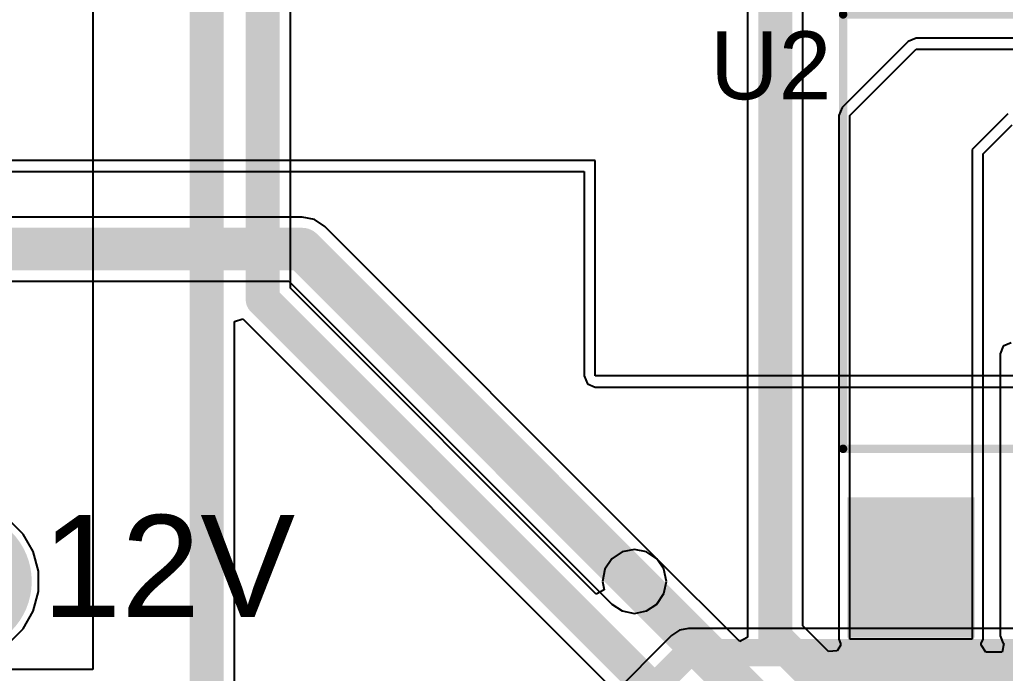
# Model space of a CAD drawing. Header units: millimetres. Extents: x -6.2 to 75.6, y -2 to 69.2.
# Drawn here: x 10.92 to 25.67, y 9.45 to 19.22 of the extents above; entities that cross this region are included whole.
import ezdxf

# ---------------------------------------------------------------- set-up
doc = ezdxf.new("R2010")
doc.units = ezdxf.units.MM
for name, color, linetype in [('BottomLayer', 5, 'Continuous'), ('BottomSolder', 6, 'Continuous'), ('MultiLayer', 9, 'Continuous'), ('PadHoleLayer', 156, 'Continuous'), ('TopLayer', 1, 'Continuous'), ('TopOverlay', 2, 'Continuous'), ('TopPaste', 8, 'Continuous'), ('TopSolder', 216, 'Continuous'), ('ViaHoleLayer', 16, 'Continuous')]:
    doc.layers.add(name, color=color, linetype=linetype)
doc.styles.add('Arial', font='', dxfattribs={"height": 0.2})
doc.styles.get('Arial').set_extended_font_data('Arial')

# ---------------------------------------------------------------- blocks, each defined once
blk = doc.blocks.new('PC817C_37')
at = {"layer": 'TopLayer'}
for points in [[(-4.100068, 2.1699982), (-4.100068, 0.3700018), (-6.100064, 0.3700018), (-6.100064, 2.1699982)], [(6.100064, 2.1699982), (6.100064, 0.3700018), (4.100068, 0.3700018), (4.100068, 2.1699982)], [(-4.100068, -0.3700018), (-4.100068, -2.1699982), (-6.100064, -2.1699982), (-6.100064, -0.3700018)], [(6.100064, -0.3700018), (6.100064, -2.1699982), (4.100068, -2.1699982), (4.100068, -0.3700018)]]:
    blk.add_hatch(color=1, dxfattribs=at).paths.add_polyline_path(points)
at = {"layer": 'TopPaste'}
for points in [[(-4.100068, 2.1699982), (-4.100068, 0.3700018), (-6.100064, 0.3700018), (-6.100064, 2.1699982)], [(6.100064, 2.1699982), (6.100064, 0.3700018), (4.100068, 0.3700018), (4.100068, 2.1699982)], [(-4.100068, -0.3700018), (-4.100068, -2.1699982), (-6.100064, -2.1699982), (-6.100064, -0.3700018)], [(6.100064, -0.3700018), (6.100064, -2.1699982), (4.100068, -2.1699982), (4.100068, -0.3700018)]]:
    blk.add_hatch(color=8, dxfattribs=at).paths.add_polyline_path(points)
at = {"layer": 'TopSolder'}
for points in [[(-4.049268, 2.2207982), (-4.049268, 0.3192018), (-6.150863999999999, 0.3192018), (-6.150863999999999, 2.2207982)], [(6.150863999999999, 2.2207982), (6.150863999999999, 0.3192018), (4.049268, 0.3192018), (4.049268, 2.2207982)], [(-4.049268, -0.3192018), (-4.049268, -2.2207982), (-6.150863999999999, -2.2207982), (-6.150863999999999, -0.3192018)], [(6.150863999999999, -0.3192018), (6.150863999999999, -2.2207982), (4.049268, -2.2207982), (4.049268, -0.3192018)]]:
    blk.add_hatch(color=216, dxfattribs=at).paths.add_polyline_path(points)
at = {"layer": 'TopOverlay'}
for points, const_width in [([(3.324885399999999, 2.3139654), (-3.175, 2.3139654)], 0.127), ([(-3.175, -2.2859492), (-3.175, 2.3139654)], 0.127), ([(3.324885399999999, -2.2859492), (3.324885399999999, 2.3139654)], 0.127), ([(-6.400799999999999, 1.1938), (-6.400799999999999, 1.4478)], 0.2499995), ([(-6.2738, 1.3208), (-6.400799999999999, 1.4478)], 0.2499995), ([(-6.400799999999999, 1.1938), (-6.2738, 1.3208)], 0.2499995), ([(3.324885399999999, -2.2859492), (-3.175, -2.2859492)], 0.127)]:
    blk.add_lwpolyline(points, dxfattribs=dict(at, const_width=const_width))
for points, const_width in [([(-3.20675, 2.3139654, 1), (-3.14325, 2.3139654, 1)], 0.0635), ([(-3.20675, 2.3139654, 1), (-3.14325, 2.3139654, 1)], 0.0635), ([(3.2931354, 2.3139654, 1), (3.3566354, 2.3139654, 1)], 0.0635), ([(3.2931354, 2.3139654, 1), (3.3566354, 2.3139654, 1)], 0.0635), ([(-6.46329924, 1.4478, 1), (-6.338300759999999, 1.4478, 1)], 0.12499848), ([(-6.46329924, 1.4478, 1), (-6.338300759999999, 1.4478, 1)], 0.12499848), ([(-6.33629924, 1.3208, 1), (-6.211300759999999, 1.3208, 1)], 0.12499848), ([(-6.33629924, 1.3208, 1), (-6.211300759999999, 1.3208, 1)], 0.12499848), ([(-6.46329924, 1.1938, 1), (-6.338300759999999, 1.1938, 1)], 0.12499848), ([(-6.46329924, 1.1938, 1), (-6.338300759999999, 1.1938, 1)], 0.12499848), ([(-3.20675, -2.2859492, 1), (-3.14325, -2.2859492, 1)], 0.0635), ([(-3.20675, -2.2859492, 1), (-3.14325, -2.2859492, 1)], 0.0635), ([(3.2931354, -2.2859492, 1), (3.3566354, -2.2859492, 1)], 0.0635), ([(3.2931354, -2.2859492, 1), (3.3566354, -2.2859492, 1)], 0.0635)]:
    blk.add_lwpolyline(points, format="xyb", close=True, dxfattribs=dict(at, const_width=const_width))
blk = doc.blocks.new('KH_HX2_54_03PW_60')
at = {"layer": 'BottomLayer'}
h = blk.add_hatch(color=5, dxfattribs=at)
edge = h.paths.add_edge_path()
edge.add_arc((-2.54, 0), 0.999998, 0, 360)
h = blk.add_hatch(color=5, dxfattribs=at)
edge = h.paths.add_edge_path()
edge.add_arc((0, 0), 0.999998, 0, 360)
h = blk.add_hatch(color=5, dxfattribs=at)
edge = h.paths.add_edge_path()
edge.add_arc((2.54, 0), 0.999998, 0, 360)
at = {"layer": 'BottomSolder'}
h = blk.add_hatch(color=6, dxfattribs=at)
edge = h.paths.add_edge_path()
edge.add_arc((-2.54, 0), 1.050798, 0, 360)
h = blk.add_hatch(color=6, dxfattribs=at)
edge = h.paths.add_edge_path()
edge.add_arc((0, 0), 1.050798, 0, 360)
h = blk.add_hatch(color=6, dxfattribs=at)
edge = h.paths.add_edge_path()
edge.add_arc((2.54, 0), 1.050798, 0, 360)
at = {"layer": 'MultiLayer'}
h = blk.add_hatch(color=9, dxfattribs=at)
edge = h.paths.add_edge_path()
edge.add_arc((-2.54, 0), 0.999998, 0, 360)
h = blk.add_hatch(color=9, dxfattribs=at)
edge = h.paths.add_edge_path()
edge.add_arc((0, 0), 0.999998, 0, 360)
h = blk.add_hatch(color=9, dxfattribs=at)
edge = h.paths.add_edge_path()
edge.add_arc((2.54, 0), 0.999998, 0, 360)
at = {"layer": 'PadHoleLayer'}
h = blk.add_hatch(color=156, dxfattribs=at)
edge = h.paths.add_edge_path()
edge.add_arc((-2.54, 0), 0.5999987999999999, 0, 360)
h = blk.add_hatch(color=156, dxfattribs=at)
edge = h.paths.add_edge_path()
edge.add_arc((0, 0), 0.5999987999999999, 0, 360)
h = blk.add_hatch(color=156, dxfattribs=at)
edge = h.paths.add_edge_path()
edge.add_arc((2.54, 0), 0.5999987999999999, 0, 360)
at = {"layer": 'TopLayer'}
h = blk.add_hatch(color=1, dxfattribs=at)
edge = h.paths.add_edge_path()
edge.add_arc((-2.54, 0), 0.999998, 0, 360)
h = blk.add_hatch(color=1, dxfattribs=at)
edge = h.paths.add_edge_path()
edge.add_arc((0, 0), 0.999998, 0, 360)
h = blk.add_hatch(color=1, dxfattribs=at)
edge = h.paths.add_edge_path()
edge.add_arc((2.54, 0), 0.999998, 0, 360)
at = {"layer": 'TopSolder'}
h = blk.add_hatch(color=216, dxfattribs=at)
edge = h.paths.add_edge_path()
edge.add_arc((-2.54, 0), 1.050798, 0, 360)
h = blk.add_hatch(color=216, dxfattribs=at)
edge = h.paths.add_edge_path()
edge.add_arc((0, 0), 1.050798, 0, 360)
h = blk.add_hatch(color=216, dxfattribs=at)
edge = h.paths.add_edge_path()
edge.add_arc((2.54, 0), 1.050798, 0, 360)
at = {"layer": 'TopOverlay', "const_width": 0.127}
for points in [[(-3.771138, 0), (-3.81, 0)], [(-3.81, -3.1999936), (-3.81, 0)], [(-1.231138, 0), (-1.308862, 0)], [(1.308862, 0), (1.231138, 0)], [(3.81, -3.1999936), (3.81, 0)], [(3.81, -3.1999936), (-3.81, -3.1999936)], [(-3.048, -9.654031999999999), (-3.048, -3.302)], [(-2.0247356, -9.6340676), (-2.0247356, -3.302)], [(-0.508, -9.654031999999999), (-0.508, -3.302)], [(0.5152644, -9.6340676), (0.5152644, -3.302)], [(2.032, -9.654031999999999), (2.032, -3.302)], [(3.0552644, -9.6340676), (3.0552644, -3.302)], [(2.0174966, -5.780303399999999), (0.5007356, -5.780303399999999)], [(-0.5152644, -5.842), (-2.032, -5.842)], [(-0.5152644, -6.322161599999999), (-2.032, -6.322161599999999)], [(2.0174966, -6.260465), (0.5007356, -6.260465)], [(2.0247356, -8.128), (0.508, -8.128)], [(-0.508, -8.1896966), (-2.0247356, -8.1896966)], [(2.0247356, -8.608161599999999), (0.508, -8.608161599999999)], [(-0.508, -8.6698836), (-2.0247356, -8.6698836)], [(-2.367661, -9.976993), (-2.0247356, -9.6340676)], [(0.1723898, -9.976993), (0.5152644, -9.6340676)], [(2.7123898, -9.976993), (3.0552644, -9.6340676)], [(-2.725039, -9.976993), (-3.048, -9.654031999999999)], [(-0.185039, -9.976993), (-0.508, -9.654031999999999)], [(2.354961, -9.976993), (2.032, -9.654031999999999)], [(-2.367661, -9.976993), (-2.725039, -9.976993)], [(-2.5848056, -11.3641378), (-2.5848056, -9.976993)], [(0.1723898, -9.976993), (-0.185039, -9.976993)], [(2.7123898, -9.976993), (2.354961, -9.976993)], [(2.5441656, -11.4048286), (2.5441656, -9.976993)], [(-2.2649434, -11.684), (-2.5848056, -11.3641378)], [(2.2649942, -11.684), (2.5441656, -11.4048286)], [(2.2649942, -11.684), (-2.264918, -11.684)]]:
    blk.add_lwpolyline(points, dxfattribs=at)
at = {"layer": 'TopOverlay', "const_width": 0.0635}
for points in [[(-3.84175, 0, 1), (-3.778249999999999, 0, 1)], [(-3.84175, 0, 1), (-3.778249999999999, 0, 1)], [(-3.802887999999999, 0, 1), (-3.739387999999999, 0, 1)], [(-1.340612, 0, 1), (-1.277112, 0, 1)], [(-1.262888, 0, 1), (-1.199388, 0, 1)], [(1.199388, 0, 1), (1.262888, 0, 1)], [(1.277112, 0, 1), (1.340612, 0, 1)], [(3.778249999999999, 0, 1), (3.84175, 0, 1)], [(-3.84175, -3.1999936, 1), (-3.778249999999999, -3.1999936, 1)], [(-3.84175, -3.1999936, 1), (-3.778249999999999, -3.1999936, 1)], [(-3.07975, -3.302, 1), (-3.01625, -3.302, 1)], [(-2.0564856, -3.302, 1), (-1.9929856, -3.302, 1)], [(-0.5397500000000001, -3.302, 1), (-0.47625, -3.302, 1)], [(0.4835144, -3.302, 1), (0.5470144, -3.302, 1)], [(2.00025, -3.302, 1), (2.06375, -3.302, 1)], [(3.0235144, -3.302, 1), (3.0870144, -3.302, 1)], [(3.778249999999999, -3.1999936, 1), (3.84175, -3.1999936, 1)], [(3.778249999999999, -3.1999936, 1), (3.84175, -3.1999936, 1)], [(0.4689856, -5.780303399999999, 1), (0.5324856, -5.780303399999999, 1)], [(1.9857466, -5.780303399999999, 1), (2.0492466, -5.780303399999999, 1)], [(-2.06375, -5.842, 1), (-2.00025, -5.842, 1)], [(-0.5470144, -5.842, 1), (-0.4835144, -5.842, 1)], [(-2.06375, -6.322161599999999, 1), (-2.00025, -6.322161599999999, 1)], [(-0.5470144, -6.322161599999999, 1), (-0.4835144, -6.322161599999999, 1)], [(0.4689856, -6.260465, 1), (0.5324856, -6.260465, 1)], [(1.9857466, -6.260465, 1), (2.0492466, -6.260465, 1)], [(0.47625, -8.128, 1), (0.5397500000000001, -8.128, 1)], [(1.9929856, -8.128, 1), (2.0564856, -8.128, 1)], [(-2.0564856, -8.1896966, 1), (-1.9929856, -8.1896966, 1)], [(-0.5397500000000001, -8.1896966, 1), (-0.47625, -8.1896966, 1)], [(0.47625, -8.608161599999999, 1), (0.5397500000000001, -8.608161599999999, 1)], [(1.9929856, -8.608161599999999, 1), (2.0564856, -8.608161599999999, 1)], [(-2.0564856, -8.6698836, 1), (-1.9929856, -8.6698836, 1)], [(-0.5397500000000001, -8.6698836, 1), (-0.47625, -8.6698836, 1)], [(-2.0564856, -9.6340676, 1), (-1.9929856, -9.6340676, 1)], [(-2.0564856, -9.6340676, 1), (-1.9929856, -9.6340676, 1)], [(0.4835144, -9.6340676, 1), (0.5470144, -9.6340676, 1)], [(0.4835144, -9.6340676, 1), (0.5470144, -9.6340676, 1)], [(3.0235144, -9.6340676, 1), (3.0870144, -9.6340676, 1)], [(3.0235144, -9.6340676, 1), (3.0870144, -9.6340676, 1)], [(-3.07975, -9.654031999999999, 1), (-3.01625, -9.654031999999999, 1)], [(-3.07975, -9.654031999999999, 1), (-3.01625, -9.654031999999999, 1)], [(-0.5397500000000001, -9.654031999999999, 1), (-0.47625, -9.654031999999999, 1)], [(-0.5397500000000001, -9.654031999999999, 1), (-0.47625, -9.654031999999999, 1)], [(2.00025, -9.654031999999999, 1), (2.06375, -9.654031999999999, 1)], [(2.00025, -9.654031999999999, 1), (2.06375, -9.654031999999999, 1)], [(-2.756789, -9.976993, 1), (-2.693289, -9.976993, 1)], [(-2.756789, -9.976993, 1), (-2.693289, -9.976993, 1)], [(-2.6165556, -9.976993, 1), (-2.5530556, -9.976993, 1)], [(-2.399411, -9.976993, 1), (-2.335911, -9.976993, 1)], [(-2.399411, -9.976993, 1), (-2.335911, -9.976993, 1)], [(-0.216789, -9.976993, 1), (-0.153289, -9.976993, 1)], [(-0.216789, -9.976993, 1), (-0.153289, -9.976993, 1)], [(0.1406398, -9.976993, 1), (0.2041398, -9.976993, 1)], [(0.1406398, -9.976993, 1), (0.2041398, -9.976993, 1)], [(2.323211, -9.976993, 1), (2.386711, -9.976993, 1)], [(2.323211, -9.976993, 1), (2.386711, -9.976993, 1)], [(2.5124156, -9.976993, 1), (2.5759156, -9.976993, 1)], [(2.6806398, -9.976993, 1), (2.7441398, -9.976993, 1)], [(2.6806398, -9.976993, 1), (2.7441398, -9.976993, 1)], [(-2.6165556, -11.3641378, 1), (-2.5530556, -11.3641378, 1)], [(-2.6165556, -11.3641378, 1), (-2.5530556, -11.3641378, 1)], [(2.5124156, -11.4048286, 1), (2.5759156, -11.4048286, 1)], [(2.5124156, -11.4048286, 1), (2.5759156, -11.4048286, 1)], [(-2.2966934, -11.684, 1), (-2.2331934, -11.684, 1)], [(-2.296668, -11.684, 1), (-2.233168, -11.684, 1)], [(2.2332442, -11.684, 1), (2.2967442, -11.684, 1)], [(2.2332442, -11.684, 1), (2.2967442, -11.684, 1)]]:
    blk.add_lwpolyline(points, format="xyb", close=True, dxfattribs=at)

msp = doc.modelspace()

# ---------------------------------------------------------------- hatches: boundary and pattern name
at = {"layer": 'BottomLayer'}
h = msp.add_hatch(color=5, dxfattribs=at)
edge = h.paths.add_edge_path()
edge.add_arc((20.11681016, 10.8204), 0.3048, 0, 360)
at = {"layer": 'TopLayer'}
h = msp.add_hatch(color=1, dxfattribs=at)
edge = h.paths.add_edge_path()
edge.add_arc((20.11681016, 10.8204), 0.3048, 0, 360)
at = {"layer": 'ViaHoleLayer'}
h = msp.add_hatch(color=16, dxfattribs=at)
edge = h.paths.add_edge_path()
edge.add_arc((20.11681016, 10.8204), 0.1524, 0, 360)

# ---------------------------------------------------------------- linework, layer by layer
at = {"layer": 'BottomLayer'}
for p, q in [((19.53261016, 17.1196), (-1.5952343, 17.1196)), ((19.53261016, 13.8938), (19.53261016, 17.1196)), ((2.1059775, 16.95464224), (19.3676524, 16.95464224)), ((19.3676524, 16.95464224), (19.3676524, 13.8938)), ((15.14380766, 16.27250746), (1.98263764, 16.27250746)), ((15.32715502, 16.23603814), (15.14380766, 16.27250746)), ((15.48258524, 16.13218008), (15.32715502, 16.23603814)), ((20.45558774, 11.15918012), (15.48258524, 16.13218008)), ((1.98263764, 15.31429754), (14.94535746, 15.31429754)), ((14.94535746, 15.31429754), (19.77803004, 10.48162242)), ((19.3676524, 13.8938), (19.41596828, 13.77715812)), ((43.53561016, 13.8938), (19.53261016, 13.8938)), ((19.41596828, 13.77715812), (19.53261016, 13.72884224)), ((19.53261016, 13.72884224), (57.16326642, 13.72884224)), ((10.96897476, 11.52798812), (10.75441588, 11.742547)), ((11.1206915, 11.26520988), (10.96897476, 11.52798812)), ((11.19922576, 10.97211674), (11.1206915, 11.26520988)), ((20.55944326, 11.00374736), (20.45558774, 11.15918012)), ((11.19922576, 10.66868326), (11.19922576, 10.97211674)), ((20.59591258, 10.8204), (20.55944326, 11.00374736)), ((20.55944326, 10.63705518), (20.59591258, 10.8204)), ((11.1206915, 10.37559012), (11.19922576, 10.66868326)), ((20.45558774, 10.48162242), (20.55944326, 10.63705518)), ((19.77803004, 10.48162242), (19.9334628, 10.3777669)), ((20.30015498, 10.3777669), (20.45558774, 10.48162242)), ((10.96897476, 10.11281188), (11.1206915, 10.37559012)), ((19.9334628, 10.3777669), (20.11681016, 10.34129758)), ((20.11681016, 10.34129758), (20.30015498, 10.3777669)), ((10.75441588, 9.898253), (10.96897476, 10.11281188)), ((20.7908525, 10.08856758), (20.6732251, 10.0099749)), ((20.9296, 10.11616976), (20.7908525, 10.08856758)), ((20.9296127, 10.11616722), (20.9296, 10.11616976)), ((43.21080257999999, 10.11616722), (20.9296127, 10.11616722)), ((20.6732251, 10.0099749), (18.6158251, 7.9525749))]:
    msp.add_line(p, q, dxfattribs=at)
for points, const_width in [([(0.8302371, 15.7934025), (15.14380766, 15.7934025)], 0.635), ([(15.14380766, 15.7934025), (20.11681016, 10.8204)], 0.635), ([(18.8722, 7.696199999999999), (20.9296, 9.7536)], 0.4064), ([(20.9296, 9.7536), (55.14353208, 9.7536)], 0.4064)]:
    msp.add_lwpolyline(points, dxfattribs=dict(at, const_width=const_width))
for points, const_width in [([(14.98505766, 15.7934025, 1), (15.30255766, 15.7934025, 1)], 0.3175), ([(14.98505766, 15.7934025, 1), (15.30255766, 15.7934025, 1)], 0.3175), ([(19.95806016, 10.8204, 1), (20.27556016, 10.8204, 1)], 0.3175), ([(20.828, 9.7536, 1), (21.0312, 9.7536, 1)], 0.2032), ([(20.828, 9.7536, 1), (21.0312, 9.7536, 1)], 0.2032)]:
    msp.add_lwpolyline(points, format="xyb", close=True, dxfattribs=dict(at, const_width=const_width))
at = {"layer": 'TopLayer'}
for p, q in [((14.96857306, 15.2084278), (14.96857306, 24.5986046)), ((21.81064726, 24.56181016), (21.81064726, 9.98372654)), ((22.63937306, 10.15383796), (22.63937306, 24.39017474)), ((12.01421016, 20.828), (12.01421016, 9.4996)), ((24.21655558, 18.89994188), (23.22595812, 17.90934188)), ((24.3332, 18.94825776), (24.21655558, 18.89994188)), ((28.0129488, 18.94825776), (24.3332, 18.94825776)), ((23.3426, 17.7927), (24.3332, 18.7833)), ((24.3332, 18.7833), (29.00679999999999, 18.7833)), ((23.22595812, 17.90934188), (23.17764224, 17.7927)), ((23.17764224, 17.7927), (23.17764224, 9.9568)), ((23.3426, 9.9568), (23.3426, 17.7927)), ((25.7048, 17.8181), (25.1714, 17.2847)), ((25.33635776, 17.216374), (25.773126, 17.65314224)), ((25.1714, 17.2847), (25.1714, 11.7475)), ((25.33635776, 11.7475), (25.33635776, 17.216374)), ((19.54586134, 10.63113952), (14.96857306, 15.2084278)), ((14.13037306, 14.71101198), (14.25737306, 14.74953616)), ((14.13037306, 9.04241016), (14.13037306, 14.71101198)), ((14.25737306, 14.74953616), (14.261211, 14.74379322)), ((14.261211, 14.74379322), (20.99784726, 8.00715696)), ((25.63896828, 14.34064188), (25.5906524, 14.224)), ((25.75561016, 14.38895776), (25.63896828, 14.34064188)), ((25.5906524, 14.224), (25.5906524, 10.0076)), ((25.1714, 11.7475), (25.1714, 9.9568)), ((25.33635776, 9.9568), (25.33635776, 11.7475)), ((19.9334628, 11.26303564), (19.77803258, 11.15917758)), ((20.11681016, 11.29950496), (19.9334628, 11.26303564)), ((20.30015752, 11.26303564), (20.11681016, 11.29950496)), ((20.45558774, 11.15917758), (20.30015752, 11.26303564)), ((19.77803258, 11.15917758), (19.67417452, 11.00374736)), ((21.6932256, 9.921542259999999), (20.45558774, 11.15917758)), ((19.67417452, 11.00374736), (19.6377052, 10.8204)), ((19.6377052, 10.8204), (19.66290708, 10.69369972)), ((19.66290708, 10.69369972), (19.54586134, 10.63113952)), ((23.02135096, 9.771860059999998), (22.63937306, 10.15383796)), ((21.80733764, 9.98049312), (21.6932256, 9.921542259999999)), ((21.81064726, 9.98372654), (21.80733764, 9.98049312)), ((23.17764224, 9.9568), (23.20461196, 9.89169218)), ((23.20461196, 9.89169218), (23.20460942, 9.876536)), ((25.1714, 9.9568), (23.3426, 9.9568)), ((25.30940836, 9.89174044), (25.33635776, 9.9568)), ((25.3094109, 9.876536), (25.30940836, 9.89174044)), ((25.5906524, 10.0076), (25.63896828, 9.89095812)), ((25.64474932, 9.888562899999998), (25.61948648, 9.7615629)), ((25.63896828, 9.89095812), (25.64474932, 9.888562899999998)), ((23.15069284, 9.78077292), (23.02135096, 9.771860059999998)), ((23.20039302, 9.85983804), (23.15069284, 9.78077292)), ((23.20460942, 9.876536), (23.20039302, 9.85983804)), ((25.31364, 9.859784699999999), (25.3094109, 9.876536)), ((25.37538232, 9.7615629), (25.31364, 9.859784699999999)), ((25.61948648, 9.7615629), (25.37538232, 9.7615629)), ((12.01421016, 9.4996), (6.832610159999999, 9.4996))]:
    msp.add_line(p, q, dxfattribs=at)
for points, const_width in [([(14.55421016, 15.03679238), (14.55421016, 32.7914)], 0.508), ([(13.71601016, 9.04241016), (13.71601016, 28.70199999999999)], 0.508), ([(22.22501016, 9.98220254), (22.22501016, 24.56181016)], 0.508), ([(14.55421016, 15.03679238), (21.41221016, 8.178792379999999)], 0.508), ([(20.11681016, 10.8204), (22.68221016, 8.254999999999999)], 0.635), ([(22.22501016, 9.98220254), (22.8600127, 9.347199999999999)], 0.508), ([(22.8600127, 9.347199999999999), (34.056828, 9.347199999999999)], 0.508)]:
    msp.add_lwpolyline(points, dxfattribs=dict(at, const_width=const_width))
for points, const_width in [([(14.42721016, 15.03679238, 1), (14.68121016, 15.03679238, 1)], 0.254), ([(14.42721016, 15.03679238, 1), (14.68121016, 15.03679238, 1)], 0.254), ([(19.95806016, 10.8204, 1), (20.27556016, 10.8204, 1)], 0.3175), ([(22.09801016, 9.98220254, 1), (22.35201016, 9.98220254, 1)], 0.254), ([(22.09801016, 9.98220254, 1), (22.35201016, 9.98220254, 1)], 0.254), ([(22.7330127, 9.347199999999999, 1), (22.9870127, 9.347199999999999, 1)], 0.254), ([(22.7330127, 9.347199999999999, 1), (22.9870127, 9.347199999999999, 1)], 0.254)]:
    msp.add_lwpolyline(points, format="xyb", close=True, dxfattribs=dict(at, const_width=const_width))

# ---------------------------------------------------------------- block references
at = {"rotation": 270}
for name, p in [('PC817C_37', (25.52701016, 16.129)), ('KH_HX2_54_03PW_60', (10.04682776, 8.2804))]:
    msp.add_blockref(name, p, dxfattribs=at)

# ---------------------------------------------------------------- texts
at = {"layer": 'TopOverlay', "style": 'Arial'}
for s, height, p in [('U2', 1.016, (21.25161866, 18.0341651)), ('12V', 1.524, (11.25221016, 10.289794))]:
    msp.add_text(s, height=height, dxfattribs=at).set_placement(p)

doc.saveas('drawing.dxf')
